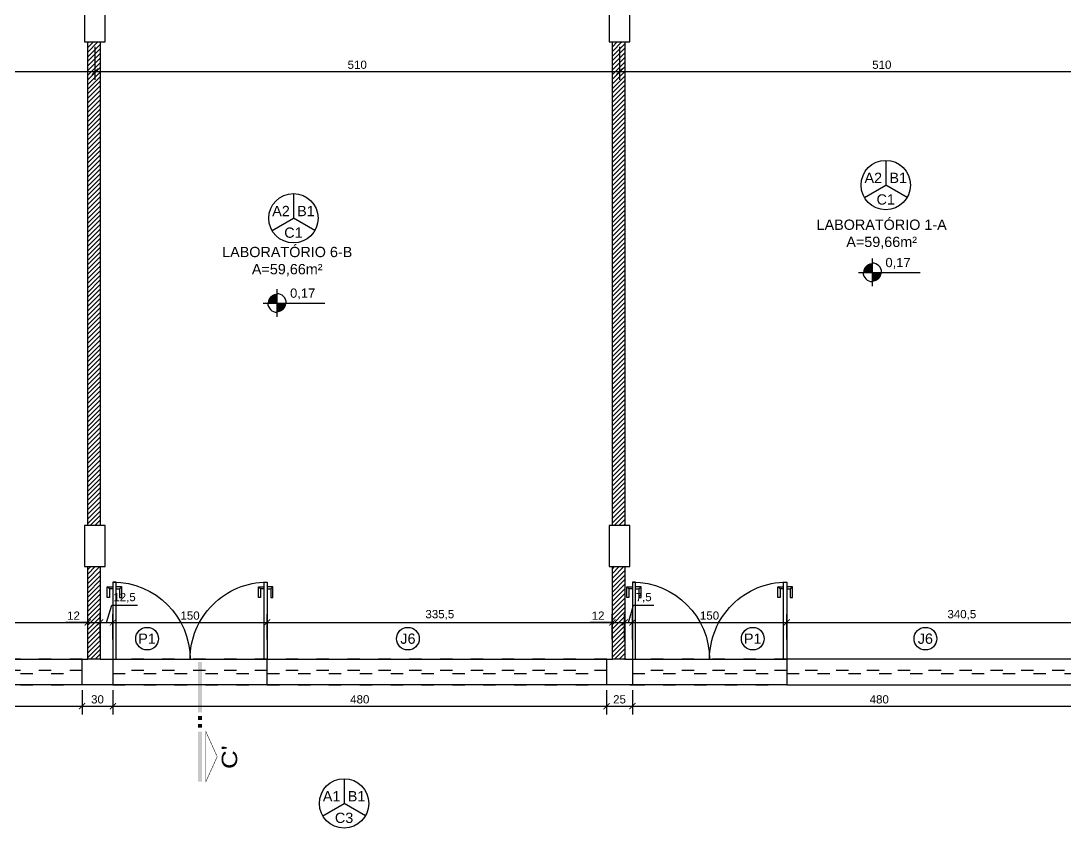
# Model space of a CAD drawing. Header units: millimetres. Extents: x 175 to 8625, y 306 to 3276.
# Drawn here: x 3013 to 4028, y 1312 to 2096 of the extents above; entities that cross this region are included whole.
import ezdxf
from ezdxf.enums import TextEntityAlignment as Align

# ---------------------------------------------------------------- set-up
doc = ezdxf.new("R2010")
doc.units = ezdxf.units.MM
doc.linetypes.add('ACAD_ISO03W100', pattern=[30, 12, -18])
for name, color, linetype in [('CONSTRUIR - CARTONADO', 161, 'Continuous'), ('COTA', 8, 'Continuous'), ('Esquadrias', 4, 'Continuous'), ('Estrutura', 49, 'Continuous'), ('LEGENDA', 7, 'Continuous'), ('PAREDE', 5, 'Continuous'), ('SOLEIRA', 8, 'Continuous'), ('Texto', 7, 'Continuous')]:
    doc.layers.add(name, color=color, linetype=linetype)
doc.styles.add('ARIAL', font='Arial.ttf')
doc.dimstyles.new('COTA 50', dxfattribs={"dimscale": 0.5, "dimtxt": 16, "dimasz": 12, "dimexe": 16, "dimexo": 10, "dimgap": 5, "dimtad": 1, "dimrnd": 0.5, "dimtxsty": 'ARIAL', "dimblk": 'ARCHTICK', "dimcen": 2.5, "dimdle": 16, "dimclrd": 8, "dimclre": 8, "dimclrt": 7, "dimadec": 0, "dimazin": 0, "dimtfac": 1, "dimtmove": 1, "dimatfit": 3, "dimfxl": 1, "dimarcsym": 0})

# ---------------------------------------------------------------- blocks, each defined once
blk = doc.blocks.new('P150')
at = {"color": 8}
for p, q in [((60, 155.5), (70.4, 155.5)), ((60, 153.4), (60, 155.5)), ((68.4, 153.4), (60, 153.4)), ((68.4, 153.4), (70.4, 155.5)), ((68.4, 150), (68.4, 153.4)), ((70.4, 155.5), (70.4, 150)), ((60, 143.6), (60, 141.5)), ((68.4, 143.6), (60, 143.6)), ((70.4, 150), (68.4, 150)), ((68.4, 147), (68.4, 143.6)), ((68.4, 143.6), (70.4, 141.5)), ((70.4, 141.5), (70.4, 147)), ((60, 141.5), (70.4, 141.5)), ((60, 8.5), (70.4, 8.5)), ((60, 6.4), (60, 8.5)), ((68.4, 6.4), (60, 6.4)), ((68.4, 6.4), (70.4, 8.5)), ((68.4, 3), (68.4, 6.4)), ((70.4, 0), (68.4, 0)), ((68.4, 0), (68.4, -3.4)), ((70.4, 8.5), (70.4, 3)), ((70.4, -5.5), (70.4, 0)), ((60, -3.4), (60, -5.5)), ((68.4, -3.4), (60, -3.4)), ((60, -5.5), (70.4, -5.5)), ((68.4, -3.4), (70.4, -5.5))]:
    blk.add_line(p, q, dxfattribs=at)
for p, q in [((0, 150), (0, 147)), ((75, 150), (0, 150)), ((0, 147), (75, 147)), ((75, 147), (75, 150)), ((0, 3), (75, 3)), ((0, 0), (0, 3)), ((75, 0), (0, 0)), ((75, 3), (75, 0))]:
    blk.add_line(p, q)
for centre, start, end in [((0, 150), 270, 0), ((0, 0), 0, 90)]:
    blk.add_arc(centre, 75, start, end, dxfattribs=at)
blk = doc.blocks.new('IND.ESQ.')
at = {"layer": 'Texto'}
blk.add_circle((0, 0), 5.5, dxfattribs=at)
at = {"layer": 'Texto', "style": 'ARIAL'}
blk.add_attdef('PP', text='', height=5, dxfattribs=at).set_placement((0, 0), align=Align.MIDDLE_CENTER)
blk = doc.blocks.new('A$C216C62CF')
at = {"color": 0, "const_width": 0.5}
blk.add_lwpolyline([(-116.3, 5.6), (-67.5, 5.6), (-91.9, 16.7)], close=True, dxfattribs=at)
at = {"color": 0, "linetype": 'ByBlock'}
for points in [[(-116.3, -1.9), (-116.3, 1.9), (-67.5, -1.9), (-67.5, 1.9)], [(-63.8, -1.9), (-63.8, 1.9), (-60, -1.9), (-60, 1.9)], [(-56.3, -1.9), (-56.3, 1.9), (-52.5, -1.9), (-52.5, 1.9)], [(-48.8, -1.9), (-48.8, 1.9), (0, -1.9), (0, 1.9)]]:
    blk.add_solid(points, dxfattribs=at)
at = {"color": 0, "style": 'ARIAL', "width": 1.2}
blk.add_attdef('A', text='', height=15, dxfattribs=at).set_placement((-91.9, 16.7), align=Align.BOTTOM_CENTER)
blk = doc.blocks.new('A$C1DFB60F3')
at = {"layer": 'Texto', "color": 0, "linetype": 'ByBlock'}
for p, q in [((0, -13.5), (0, 13.5)), ((-13.5, 0), (46.5, 0))]:
    blk.add_line(p, q, dxfattribs=at)
at = {"layer": 'Texto', "color": 0, "linetype": 'ByBlock', "const_width": 9}
for points in [[(-4.5, 0, -0.414214), (0, 4.5, -0.618034)], [(0, -4.5, 0.414214), (4.5, 0, 0.618034)]]:
    blk.add_lwpolyline(points, format="xyb", dxfattribs=at)
at = {"layer": 'Texto', "color": 0, "linetype": 'ByBlock'}
for start, end in [(0, 90), (180, 270)]:
    blk.add_arc((0, 0), 9, start, end, dxfattribs=at)
at = {"layer": 'Texto', "color": 0, "linetype": 'ByBlock', "style": 'ARIAL'}
blk.add_attdef('0,00', (12.7, 5.1), '', height=9, dxfattribs=at)
blk = doc.blocks.new('PIZZA')
at = {"layer": 'Texto'}
for points in [[(0, 12), (0, 0)], [(-10.39, -6), (0, 0)], [(10.39, -6), (0, 0)]]:
    blk.add_lwpolyline(points, dxfattribs=at)
blk.add_circle((0, 0), 12, dxfattribs=at)
at = {"layer": 'Texto', "style": 'ARIAL'}
for tag, p in [('A1', (-6.06, 3.5)), ('B1', (6.06, 3.5)), ('C1', (0, -7))]:
    blk.add_attdef(tag, text='', height=5, dxfattribs=at).set_placement(p, align=Align.MIDDLE_CENTER)
blk = doc.blocks.new('_ArchTick')
at = {"layer": 'Texto', "color": 0, "const_width": 0.15}
blk.add_lwpolyline([(-0.5, -0.5), (0.5, 0.5)], dxfattribs=at)
blk = doc.blocks.new('*D155')
at = {"layer": 'COTA', "color": 8, "lineweight": -2, "transparency": 16777216}
for p, q in [((2742.1, 1494.8), (2742.1, 1519.4)), ((3077.6, 1494.8), (3077.6, 1519.4)), ((2734.1, 1511.4), (3085.6, 1511.4))]:
    blk.add_line(p, q, dxfattribs=at)
at = {"layer": 'Defpoints', "color": 0, "lineweight": -3, "transparency": 16777216}
for p in [(3077.6, 1511.4), (2742.1, 1489.8), (3077.6, 1489.8)]:
    blk.add_point(p, dxfattribs=at)
at = {"layer": 'COTA', "color": 8, "lineweight": -2, "transparency": 16777216, "xscale": 6, "yscale": 6, "zscale": 6, "rotation": 180}
blk.add_blockref('_ArchTick', (2742.1, 1511.4), dxfattribs=at)
at = {"layer": 'COTA', "color": 8, "lineweight": -2, "transparency": 16777216, "xscale": 6, "yscale": 6, "zscale": 6}
blk.add_blockref('_ArchTick', (3077.6, 1511.4), dxfattribs=at)
at = {"layer": 'COTA', "color": 7, "lineweight": -2, "transparency": 16777216, "insert": (2909.9, 1518.7), "char_height": 8, "attachment_point": 5, "style": 'ARIAL'}
blk.add_mtext('335,5', dxfattribs=at)
blk = doc.blocks.new('*D156')
at = {"layer": 'COTA', "color": 8, "lineweight": -2, "transparency": 16777216}
for p, q in [((3077.6, 1494.8), (3077.6, 1519.4)), ((3089.6, 1494.8), (3089.6, 1519.4)), ((3077.6, 1511.4), (3056, 1511.4)), ((3069.6, 1511.4), (3097.6, 1511.4))]:
    blk.add_line(p, q, dxfattribs=at)
at = {"layer": 'Defpoints', "color": 0, "lineweight": -3, "transparency": 16777216}
for p in [(3089.6, 1511.4), (3077.6, 1489.8), (3089.6, 1489.8)]:
    blk.add_point(p, dxfattribs=at)
at = {"layer": 'COTA', "color": 8, "lineweight": -2, "transparency": 16777216, "xscale": 6, "yscale": 6, "zscale": 6, "rotation": 180}
blk.add_blockref('_ArchTick', (3077.6, 1511.4), dxfattribs=at)
at = {"layer": 'COTA', "color": 8, "lineweight": -2, "transparency": 16777216, "xscale": 6, "yscale": 6, "zscale": 6}
blk.add_blockref('_ArchTick', (3089.6, 1511.4), dxfattribs=at)
at = {"layer": 'COTA', "color": 7, "lineweight": -2, "transparency": 16777216, "insert": (3063.8, 1518), "char_height": 8, "attachment_point": 5, "style": 'ARIAL'}
blk.add_mtext('12', dxfattribs=at)
blk = doc.blocks.new('*D157')
at = {"layer": 'COTA', "color": 8, "lineweight": -2, "transparency": 16777216}
for p, q in [((3095.9, 1511.4), (3100.9, 1528)), ((3100.9, 1528), (3125.9, 1528)), ((3089.6, 1494.8), (3089.6, 1519.4)), ((3102.1, 1494.8), (3102.1, 1519.4)), ((3081.6, 1511.4), (3110.1, 1511.4))]:
    blk.add_line(p, q, dxfattribs=at)
at = {"layer": 'Defpoints', "color": 0, "lineweight": -3, "transparency": 16777216}
for p in [(3102.1, 1511.4), (3089.6, 1489.8), (3102.1, 1489.8)]:
    blk.add_point(p, dxfattribs=at)
at = {"layer": 'COTA', "color": 8, "lineweight": -2, "transparency": 16777216, "xscale": 6, "yscale": 6, "zscale": 6, "rotation": 180}
blk.add_blockref('_ArchTick', (3089.6, 1511.4), dxfattribs=at)
at = {"layer": 'COTA', "color": 8, "lineweight": -2, "transparency": 16777216, "xscale": 6, "yscale": 6, "zscale": 6}
blk.add_blockref('_ArchTick', (3102.1, 1511.4), dxfattribs=at)
at = {"layer": 'COTA', "color": 7, "lineweight": -2, "transparency": 16777216, "insert": (3113.4, 1535.3), "char_height": 8, "attachment_point": 5, "style": 'ARIAL'}
blk.add_mtext('12,5', dxfattribs=at)
blk = doc.blocks.new('*D158')
at = {"layer": 'COTA', "color": 8, "lineweight": -2, "transparency": 16777216}
for p, q in [((3102.1, 1494.8), (3102.1, 1519.4)), ((3252.1, 1494.8), (3252.1, 1519.4)), ((3094.1, 1511.4), (3260.1, 1511.4))]:
    blk.add_line(p, q, dxfattribs=at)
at = {"layer": 'Defpoints', "color": 0, "lineweight": -3, "transparency": 16777216}
for p in [(3252.1, 1511.4), (3102.1, 1489.8), (3252.1, 1489.8)]:
    blk.add_point(p, dxfattribs=at)
at = {"layer": 'COTA', "color": 8, "lineweight": -2, "transparency": 16777216, "xscale": 6, "yscale": 6, "zscale": 6, "rotation": 180}
blk.add_blockref('_ArchTick', (3102.1, 1511.4), dxfattribs=at)
at = {"layer": 'COTA', "color": 8, "lineweight": -2, "transparency": 16777216, "xscale": 6, "yscale": 6, "zscale": 6}
blk.add_blockref('_ArchTick', (3252.1, 1511.4), dxfattribs=at)
at = {"layer": 'COTA', "color": 7, "lineweight": -2, "transparency": 16777216, "insert": (3177.1, 1518), "char_height": 8, "attachment_point": 5, "style": 'ARIAL'}
blk.add_mtext('150', dxfattribs=at)
blk = doc.blocks.new('*D159')
at = {"layer": 'COTA', "color": 8, "lineweight": -2, "transparency": 16777216}
for p, q in [((3252.1, 1494.8), (3252.1, 1519.4)), ((3587.6, 1494.8), (3587.6, 1519.4)), ((3244.1, 1511.4), (3595.6, 1511.4))]:
    blk.add_line(p, q, dxfattribs=at)
at = {"layer": 'Defpoints', "color": 0, "lineweight": -3, "transparency": 16777216}
for p in [(3587.6, 1511.4), (3252.1, 1489.8), (3587.6, 1489.8)]:
    blk.add_point(p, dxfattribs=at)
at = {"layer": 'COTA', "color": 8, "lineweight": -2, "transparency": 16777216, "xscale": 6, "yscale": 6, "zscale": 6, "rotation": 180}
blk.add_blockref('_ArchTick', (3252.1, 1511.4), dxfattribs=at)
at = {"layer": 'COTA', "color": 8, "lineweight": -2, "transparency": 16777216, "xscale": 6, "yscale": 6, "zscale": 6}
blk.add_blockref('_ArchTick', (3587.6, 1511.4), dxfattribs=at)
at = {"layer": 'COTA', "color": 7, "lineweight": -2, "transparency": 16777216, "insert": (3419.9, 1518.7), "char_height": 8, "attachment_point": 5, "style": 'ARIAL'}
blk.add_mtext('335,5', dxfattribs=at)
blk = doc.blocks.new('*D160')
at = {"layer": 'COTA', "color": 8, "lineweight": -2, "transparency": 16777216}
for p, q in [((3587.6, 1494.8), (3587.6, 1519.4)), ((3599.6, 1494.8), (3599.6, 1519.4)), ((3587.6, 1511.4), (3566, 1511.4)), ((3579.6, 1511.4), (3607.6, 1511.4))]:
    blk.add_line(p, q, dxfattribs=at)
at = {"layer": 'Defpoints', "color": 0, "lineweight": -3, "transparency": 16777216}
for p in [(3599.6, 1511.4), (3587.6, 1489.8), (3599.6, 1489.8)]:
    blk.add_point(p, dxfattribs=at)
at = {"layer": 'COTA', "color": 8, "lineweight": -2, "transparency": 16777216, "xscale": 6, "yscale": 6, "zscale": 6, "rotation": 180}
blk.add_blockref('_ArchTick', (3587.6, 1511.4), dxfattribs=at)
at = {"layer": 'COTA', "color": 8, "lineweight": -2, "transparency": 16777216, "xscale": 6, "yscale": 6, "zscale": 6}
blk.add_blockref('_ArchTick', (3599.6, 1511.4), dxfattribs=at)
at = {"layer": 'COTA', "color": 7, "lineweight": -2, "transparency": 16777216, "insert": (3573.8, 1518), "char_height": 8, "attachment_point": 5, "style": 'ARIAL'}
blk.add_mtext('12', dxfattribs=at)
blk = doc.blocks.new('*D161')
at = {"layer": 'COTA', "color": 8, "lineweight": -2, "transparency": 16777216}
for p, q in [((3603.4, 1511.4), (3608.3, 1528)), ((3608.3, 1528), (3627.9, 1528)), ((3599.6, 1494.8), (3599.6, 1519.4)), ((3607.1, 1494.8), (3607.1, 1519.4)), ((3591.6, 1511.4), (3615.1, 1511.4))]:
    blk.add_line(p, q, dxfattribs=at)
at = {"layer": 'Defpoints', "color": 0, "lineweight": -3, "transparency": 16777216}
for p in [(3607.1, 1511.4), (3599.6, 1489.8), (3607.1, 1489.8)]:
    blk.add_point(p, dxfattribs=at)
at = {"layer": 'COTA', "color": 8, "lineweight": -2, "transparency": 16777216, "xscale": 6, "yscale": 6, "zscale": 6, "rotation": 180}
blk.add_blockref('_ArchTick', (3599.6, 1511.4), dxfattribs=at)
at = {"layer": 'COTA', "color": 8, "lineweight": -2, "transparency": 16777216, "xscale": 6, "yscale": 6, "zscale": 6}
blk.add_blockref('_ArchTick', (3607.1, 1511.4), dxfattribs=at)
at = {"layer": 'COTA', "color": 7, "lineweight": -2, "transparency": 16777216, "insert": (3618.1, 1535.3), "char_height": 8, "attachment_point": 5, "style": 'ARIAL'}
blk.add_mtext('7,5', dxfattribs=at)
blk = doc.blocks.new('*D162')
at = {"layer": 'COTA', "color": 8, "lineweight": -2, "transparency": 16777216}
for p, q in [((3607.1, 1494.8), (3607.1, 1519.4)), ((3757.1, 1494.8), (3757.1, 1519.4)), ((3599.1, 1511.4), (3765.1, 1511.4))]:
    blk.add_line(p, q, dxfattribs=at)
at = {"layer": 'Defpoints', "color": 0, "lineweight": -3, "transparency": 16777216}
for p in [(3757.1, 1511.4), (3607.1, 1489.8), (3757.1, 1489.8)]:
    blk.add_point(p, dxfattribs=at)
at = {"layer": 'COTA', "color": 8, "lineweight": -2, "transparency": 16777216, "xscale": 6, "yscale": 6, "zscale": 6, "rotation": 180}
blk.add_blockref('_ArchTick', (3607.1, 1511.4), dxfattribs=at)
at = {"layer": 'COTA', "color": 8, "lineweight": -2, "transparency": 16777216, "xscale": 6, "yscale": 6, "zscale": 6}
blk.add_blockref('_ArchTick', (3757.1, 1511.4), dxfattribs=at)
at = {"layer": 'COTA', "color": 7, "lineweight": -2, "transparency": 16777216, "insert": (3682.1, 1518), "char_height": 8, "attachment_point": 5, "style": 'ARIAL'}
blk.add_mtext('150', dxfattribs=at)
blk = doc.blocks.new('*D163')
at = {"layer": 'COTA', "color": 8, "lineweight": -2, "transparency": 16777216}
for p, q in [((3757.1, 1494.8), (3757.1, 1519.4)), ((4097.6, 1494.8), (4097.6, 1519.4)), ((3749.1, 1511.4), (4105.6, 1511.4))]:
    blk.add_line(p, q, dxfattribs=at)
at = {"layer": 'Defpoints', "color": 0, "lineweight": -3, "transparency": 16777216}
for p in [(4097.6, 1511.4), (3757.1, 1489.8), (4097.6, 1489.8)]:
    blk.add_point(p, dxfattribs=at)
at = {"layer": 'COTA', "color": 8, "lineweight": -2, "transparency": 16777216, "xscale": 6, "yscale": 6, "zscale": 6, "rotation": 180}
blk.add_blockref('_ArchTick', (3757.1, 1511.4), dxfattribs=at)
at = {"layer": 'COTA', "color": 8, "lineweight": -2, "transparency": 16777216, "xscale": 6, "yscale": 6, "zscale": 6}
blk.add_blockref('_ArchTick', (4097.6, 1511.4), dxfattribs=at)
at = {"layer": 'COTA', "color": 7, "lineweight": -2, "transparency": 16777216, "insert": (3927.4, 1518.7), "char_height": 8, "attachment_point": 5, "style": 'ARIAL'}
blk.add_mtext('340,5', dxfattribs=at)
blk = doc.blocks.new('*D185')
at = {"layer": 'COTA', "color": 8, "lineweight": -2, "transparency": 16777216}
for p, q in [((2592.1, 1445.6), (2592.1, 1422)), ((3072.1, 1445.6), (3072.1, 1422)), ((2584.1, 1430), (3080.1, 1430))]:
    blk.add_line(p, q, dxfattribs=at)
at = {"layer": 'Defpoints', "color": 0, "lineweight": -3, "transparency": 16777216}
for p in [(2592.1, 1450.6), (3072.1, 1450.6), (3072.1, 1430)]:
    blk.add_point(p, dxfattribs=at)
at = {"layer": 'COTA', "color": 8, "lineweight": -2, "transparency": 16777216, "xscale": 6, "yscale": 6, "zscale": 6, "rotation": 180}
blk.add_blockref('_ArchTick', (2592.1, 1430), dxfattribs=at)
at = {"layer": 'COTA', "color": 8, "lineweight": -2, "transparency": 16777216, "xscale": 6, "yscale": 6, "zscale": 6}
blk.add_blockref('_ArchTick', (3072.1, 1430), dxfattribs=at)
at = {"layer": 'COTA', "color": 7, "lineweight": -2, "transparency": 16777216, "insert": (2832.1, 1436.6), "char_height": 8, "attachment_point": 5, "style": 'ARIAL'}
blk.add_mtext('480', dxfattribs=at)
blk = doc.blocks.new('*D186')
at = {"layer": 'COTA', "color": 8, "lineweight": -2, "transparency": 16777216}
for p, q in [((3072.1, 1445.6), (3072.1, 1422)), ((3102.1, 1445.6), (3102.1, 1422)), ((3064.1, 1430), (3110.1, 1430))]:
    blk.add_line(p, q, dxfattribs=at)
at = {"layer": 'Defpoints', "color": 0, "lineweight": -3, "transparency": 16777216}
for p in [(3072.1, 1450.6), (3102.1, 1450.6), (3102.1, 1430)]:
    blk.add_point(p, dxfattribs=at)
at = {"layer": 'COTA', "color": 8, "lineweight": -2, "transparency": 16777216, "xscale": 6, "yscale": 6, "zscale": 6, "rotation": 180}
blk.add_blockref('_ArchTick', (3072.1, 1430), dxfattribs=at)
at = {"layer": 'COTA', "color": 8, "lineweight": -2, "transparency": 16777216, "xscale": 6, "yscale": 6, "zscale": 6}
blk.add_blockref('_ArchTick', (3102.1, 1430), dxfattribs=at)
at = {"layer": 'COTA', "color": 7, "lineweight": -2, "transparency": 16777216, "insert": (3087.1, 1436.6), "char_height": 8, "attachment_point": 5, "style": 'ARIAL'}
blk.add_mtext('30', dxfattribs=at)
blk = doc.blocks.new('*D187')
at = {"layer": 'COTA', "color": 8, "lineweight": -2, "transparency": 16777216}
for p, q in [((3102.1, 1445.6), (3102.1, 1422)), ((3582.1, 1445.6), (3582.1, 1422)), ((3094.1, 1430), (3590.1, 1430))]:
    blk.add_line(p, q, dxfattribs=at)
at = {"layer": 'Defpoints', "color": 0, "lineweight": -3, "transparency": 16777216}
for p in [(3102.1, 1450.6), (3582.1, 1450.6), (3582.1, 1430)]:
    blk.add_point(p, dxfattribs=at)
at = {"layer": 'COTA', "color": 8, "lineweight": -2, "transparency": 16777216, "xscale": 6, "yscale": 6, "zscale": 6, "rotation": 180}
blk.add_blockref('_ArchTick', (3102.1, 1430), dxfattribs=at)
at = {"layer": 'COTA', "color": 8, "lineweight": -2, "transparency": 16777216, "xscale": 6, "yscale": 6, "zscale": 6}
blk.add_blockref('_ArchTick', (3582.1, 1430), dxfattribs=at)
at = {"layer": 'COTA', "color": 7, "lineweight": -2, "transparency": 16777216, "insert": (3342.1, 1436.6), "char_height": 8, "attachment_point": 5, "style": 'ARIAL'}
blk.add_mtext('480', dxfattribs=at)
blk = doc.blocks.new('*D188')
at = {"layer": 'COTA', "color": 8, "lineweight": -2, "transparency": 16777216}
for p, q in [((3582.1, 1445.6), (3582.1, 1422)), ((3607.1, 1445.6), (3607.1, 1422)), ((3574.1, 1430), (3615.1, 1430))]:
    blk.add_line(p, q, dxfattribs=at)
at = {"layer": 'Defpoints', "color": 0, "lineweight": -3, "transparency": 16777216}
for p in [(3582.1, 1450.6), (3607.1, 1450.6), (3607.1, 1430)]:
    blk.add_point(p, dxfattribs=at)
at = {"layer": 'COTA', "color": 8, "lineweight": -2, "transparency": 16777216, "xscale": 6, "yscale": 6, "zscale": 6, "rotation": 180}
blk.add_blockref('_ArchTick', (3582.1, 1430), dxfattribs=at)
at = {"layer": 'COTA', "color": 8, "lineweight": -2, "transparency": 16777216, "xscale": 6, "yscale": 6, "zscale": 6}
blk.add_blockref('_ArchTick', (3607.1, 1430), dxfattribs=at)
at = {"layer": 'COTA', "color": 7, "lineweight": -2, "transparency": 16777216, "insert": (3594.6, 1436.6), "char_height": 8, "attachment_point": 5, "style": 'ARIAL'}
blk.add_mtext('25', dxfattribs=at)
blk = doc.blocks.new('*D189')
at = {"layer": 'COTA', "color": 8, "lineweight": -2, "transparency": 16777216}
for p, q in [((3607.1, 1445.6), (3607.1, 1422)), ((4087.1, 1445.6), (4087.1, 1422)), ((3599.1, 1430), (4095.1, 1430))]:
    blk.add_line(p, q, dxfattribs=at)
at = {"layer": 'Defpoints', "color": 0, "lineweight": -3, "transparency": 16777216}
for p in [(3607.1, 1450.6), (4087.1, 1450.6), (4087.1, 1430)]:
    blk.add_point(p, dxfattribs=at)
at = {"layer": 'COTA', "color": 8, "lineweight": -2, "transparency": 16777216, "xscale": 6, "yscale": 6, "zscale": 6, "rotation": 180}
blk.add_blockref('_ArchTick', (3607.1, 1430), dxfattribs=at)
at = {"layer": 'COTA', "color": 8, "lineweight": -2, "transparency": 16777216, "xscale": 6, "yscale": 6, "zscale": 6}
blk.add_blockref('_ArchTick', (4087.1, 1430), dxfattribs=at)
at = {"layer": 'COTA', "color": 7, "lineweight": -2, "transparency": 16777216, "insert": (3847.1, 1436.6), "char_height": 8, "attachment_point": 5, "style": 'ARIAL'}
blk.add_mtext('480', dxfattribs=at)
blk = doc.blocks.new('*D271')
at = {"layer": 'COTA', "color": 8, "lineweight": -2, "transparency": 16777216}
for p, q in [((2574.6, 2070.6), (2574.6, 2038.8)), ((3084.6, 2070.6), (3084.6, 2038.8)), ((2566.6, 2046.8), (3092.6, 2046.8))]:
    blk.add_line(p, q, dxfattribs=at)
at = {"layer": 'Defpoints', "color": 0, "lineweight": -3, "transparency": 16777216}
for p in [(2574.6, 2075.6), (3084.6, 2075.6), (3084.6, 2046.8)]:
    blk.add_point(p, dxfattribs=at)
at = {"layer": 'COTA', "color": 8, "lineweight": -2, "transparency": 16777216, "xscale": 6, "yscale": 6, "zscale": 6, "rotation": 180}
blk.add_blockref('_ArchTick', (2574.6, 2046.8), dxfattribs=at)
at = {"layer": 'COTA', "color": 8, "lineweight": -2, "transparency": 16777216, "xscale": 6, "yscale": 6, "zscale": 6}
blk.add_blockref('_ArchTick', (3084.6, 2046.8), dxfattribs=at)
at = {"layer": 'COTA', "color": 7, "lineweight": -2, "transparency": 16777216, "insert": (2829.6, 2053.3), "char_height": 8, "attachment_point": 5, "style": 'ARIAL'}
blk.add_mtext('510', dxfattribs=at)
blk = doc.blocks.new('*D272')
at = {"layer": 'COTA', "color": 8, "lineweight": -2, "transparency": 16777216}
for p, q in [((3084.6, 2070.6), (3084.6, 2038.8)), ((3594.6, 2070.6), (3594.6, 2038.8)), ((3076.6, 2046.8), (3602.6, 2046.8))]:
    blk.add_line(p, q, dxfattribs=at)
at = {"layer": 'Defpoints', "color": 0, "lineweight": -3, "transparency": 16777216}
for p in [(3084.6, 2075.6), (3594.6, 2075.6), (3594.6, 2046.8)]:
    blk.add_point(p, dxfattribs=at)
at = {"layer": 'COTA', "color": 8, "lineweight": -2, "transparency": 16777216, "xscale": 6, "yscale": 6, "zscale": 6, "rotation": 180}
blk.add_blockref('_ArchTick', (3084.6, 2046.8), dxfattribs=at)
at = {"layer": 'COTA', "color": 8, "lineweight": -2, "transparency": 16777216, "xscale": 6, "yscale": 6, "zscale": 6}
blk.add_blockref('_ArchTick', (3594.6, 2046.8), dxfattribs=at)
at = {"layer": 'COTA', "color": 7, "lineweight": -2, "transparency": 16777216, "insert": (3339.6, 2053.3), "char_height": 8, "attachment_point": 5, "style": 'ARIAL'}
blk.add_mtext('510', dxfattribs=at)
blk = doc.blocks.new('*D273')
at = {"layer": 'COTA', "color": 8, "lineweight": -2, "transparency": 16777216}
for p, q in [((3594.6, 2070.6), (3594.6, 2038.8)), ((4104.6, 2070.6), (4104.6, 2038.8)), ((3586.6, 2046.8), (4112.6, 2046.8))]:
    blk.add_line(p, q, dxfattribs=at)
at = {"layer": 'Defpoints', "color": 0, "lineweight": -3, "transparency": 16777216}
for p in [(3594.6, 2075.6), (4104.6, 2075.6), (4104.6, 2046.8)]:
    blk.add_point(p, dxfattribs=at)
at = {"layer": 'COTA', "color": 8, "lineweight": -2, "transparency": 16777216, "xscale": 6, "yscale": 6, "zscale": 6, "rotation": 180}
blk.add_blockref('_ArchTick', (3594.6, 2046.8), dxfattribs=at)
at = {"layer": 'COTA', "color": 8, "lineweight": -2, "transparency": 16777216, "xscale": 6, "yscale": 6, "zscale": 6}
blk.add_blockref('_ArchTick', (4104.6, 2046.8), dxfattribs=at)
at = {"layer": 'COTA', "color": 7, "lineweight": -2, "transparency": 16777216, "insert": (3849.6, 2053.3), "char_height": 8, "attachment_point": 5, "style": 'ARIAL'}
blk.add_mtext('510', dxfattribs=at)

msp = doc.modelspace()

# ---------------------------------------------------------------- hatches: boundary and pattern name
at = {"layer": 'CONSTRUIR - CARTONADO'}
h = msp.add_hatch(dxfattribs=at)
h.set_pattern_fill('ANSI31', color=256, style=0)
h.set_pattern_definition([(45, (522.1333, -8208.3852), (-2.245064, 2.245064), [])])
h.paths.add_polyline_path([(3089.633, 1605.603), (3077.633, 1605.603), (3077.633, 1565.603), (3089.633, 1565.603)], flags=17)
h.paths.add_polyline_path([(3089.633, 1475.603), (3077.633, 1475.603), (3077.633, 2075.603), (3089.633, 2075.603)])
h = msp.add_hatch(dxfattribs=at)
h.set_pattern_fill('ANSI31', color=256, style=0)
h.set_pattern_definition([(45, (3589.6333, 1475.6033), (-2.245064, 2.245064), [])])
h.paths.add_polyline_path([(3587.633, 1605.603), (3599.633, 1605.603), (3599.633, 2075.603), (3587.633, 2075.603)])
h.paths.add_polyline_path([(3599.633, 1565.603), (3587.633, 1565.603), (3587.633, 1475.603), (3599.633, 1475.603)])

# ---------------------------------------------------------------- linework, layer by layer
for points in [[(3077.633, 1605.603), (3077.633, 2075.603), (3089.633, 2075.603), (3089.633, 1605.603)], [(3587.633, 1605.603), (3587.633, 2075.603), (3599.633, 2075.603), (3599.633, 1605.603)], [(3089.633, 1565.603), (3089.633, 1475.603), (3077.633, 1475.603), (3077.633, 1565.603)], [(3599.633, 1565.603), (3599.633, 1475.603), (3587.633, 1475.603), (3587.633, 1565.603)]]:
    msp.add_lwpolyline(points, dxfattribs=at)
at = {"layer": 'Esquadrias', "linetype": 'ACAD_ISO03W100'}
for points in [[(3072.133, 1475.603), (2592.133, 1475.603), (2592.133, 1450.603), (3072.133, 1450.603)], [(3582.133, 1475.603), (3102.133, 1475.603), (3102.133, 1450.603), (3582.133, 1450.603)], [(4087.133, 1475.603), (3607.133, 1475.603), (3607.133, 1450.603), (4087.133, 1450.603)], [(2592.133, 1461.603), (3072.133, 1461.603), (3072.133, 1464.603), (2592.133, 1464.603)], [(3102.133, 1461.603), (3582.133, 1461.603), (3582.133, 1464.603), (3102.133, 1464.603)], [(3607.133, 1461.603), (4087.133, 1461.603), (4087.133, 1464.603), (3607.133, 1464.603)]]:
    msp.add_lwpolyline(points, close=True, dxfattribs=at)
at = {"layer": 'Estrutura', "linetype": 'Continuous'}
for points in [[(3074.633, 2075.603), (3094.633, 2075.603), (3094.633, 2115.603), (3074.633, 2115.603), (3074.633, 2075.603)], [(3584.633, 2075.603), (3604.633, 2075.603), (3604.633, 2115.603), (3584.633, 2115.603), (3584.633, 2075.603)], [(3074.633, 1565.603), (3094.633, 1565.603), (3094.633, 1605.603), (3074.633, 1605.603), (3074.633, 1565.603)], [(3584.633, 1565.603), (3604.633, 1565.603), (3604.633, 1605.603), (3584.633, 1605.603), (3584.633, 1565.603)]]:
    msp.add_lwpolyline(points, dxfattribs=at)
at = {"layer": 'PAREDE', "linetype": 'Continuous'}
for points in [[(3077.633, 1605.603), (3077.633, 2075.603), (3089.633, 2075.603), (3089.633, 1605.603)], [(3587.633, 1605.603), (3587.633, 2075.603)], [(3599.633, 2075.603), (3599.633, 1605.603)], [(3102.133, 1475.603), (3102.133, 1450.603), (2742.133, 1450.603), (2742.133, 1475.603), (3077.633, 1475.603), (3077.633, 1565.603)], [(3089.633, 1565.603), (3089.633, 1475.603)], [(3599.633, 1565.603), (3599.633, 1475.603), (3607.133, 1475.603), (3607.133, 1450.603), (3252.133, 1450.603), (3252.133, 1475.603), (3587.633, 1475.603), (3587.633, 1565.603)], [(4097.633, 1565.603), (4097.633, 1475.603), (3757.133, 1475.603), (3757.133, 1450.603), (4122.133, 1450.603), (4122.133, 1475.603), (4109.633, 1475.603), (4109.633, 1565.603)], [(3089.633, 1475.603), (3092.133, 1475.603)], [(3092.133, 1475.603), (3102.133, 1475.603)], [(3604.633, 1450.603), (3607.133, 1450.603)]]:
    msp.add_lwpolyline(points, dxfattribs=at)
at = {"layer": 'PAREDE'}
for points in [[(3072.133, 1450.603), (3072.133, 1475.603)], [(3582.133, 1450.603), (3582.133, 1475.603)]]:
    msp.add_lwpolyline(points, dxfattribs=at)
at = {"layer": 'SOLEIRA'}
for points in [[(3102.133, 1475.603), (3252.133, 1475.603)], [(3607.133, 1475.603), (3757.133, 1475.603)], [(3252.133, 1450.603), (3102.133, 1450.603)], [(3757.133, 1450.603), (3607.133, 1450.603)]]:
    msp.add_lwpolyline(points, dxfattribs=at)

# ---------------------------------------------------------------- block references
at = {"layer": 'Esquadrias', "xscale": -1, "rotation": 270}
for p in [(3102.133, 1475.603), (3607.133, 1475.603)]:
    msp.add_blockref('P150', p, dxfattribs=at)
at = {"layer": 'LEGENDA'}
for p in [(3840.436, 1851.543), (3261.652, 1821.796)]:
    msp.add_blockref('A$C1DFB60F3', p, dxfattribs=at).add_auto_attribs({'0,00': '0,17'})
at = {"layer": 'LEGENDA', "xscale": 2, "yscale": 2, "zscale": 2}
for p, values in [((3135.298, 1495.603), {'PP': 'P1'}), ((3388.92, 1495.603), {'PP': 'J6'}), ((3724.119, 1495.603), {'PP': 'P1'}), ((3891.92, 1495.603), {'PP': 'J6'})]:
    msp.add_blockref('IND.ESQ.', p, dxfattribs=at).add_auto_attribs(values)
at = {"layer": 'LEGENDA'}
ref = msp.add_blockref('A$C216C62CF', (3186.802, 1472.827), dxfattribs=dict(at, xscale=-1, rotation=270))
ref.add_attrib('A', "C'", dxfattribs={"layer": '0', "color": 0, "height": 15, "rotation": 90, "style": 'ARIAL', "width": 1.2}).set_placement((3227.377, 1380.449), align=Align.BOTTOM_CENTER)
at = {"layer": 'Texto', "xscale": 2, "yscale": 2, "zscale": 2}
for p, values in [((3853.422, 1936.416), {'C1': 'C1', 'B1': 'B1', 'A1': 'A2'}), ((3277.625, 1904.179), {'C1': 'C1', 'B1': 'B1', 'A1': 'A2'}), ((3326.848, 1335.511), {'C1': 'C3', 'B1': 'B1', 'A1': 'A1'})]:
    msp.add_blockref('PIZZA', p, dxfattribs=at).add_auto_attribs(values)

# ---------------------------------------------------------------- texts
at = {"layer": 'Texto', "char_height": 10, "attachment_point": 2, "style": 'ARIAL'}
for s, insert, width in [('LABORATÓRIO 1-A A=59,66m²', (3849.436, 1902.881), 126.55525), ('LABORATÓRIO 6-B A=59,66m²', (3271.556, 1876.38), 126.53479)]:
    msp.add_mtext(s, dxfattribs=dict(at, insert=insert, width=width))

# ---------------------------------------------------------------- dimensions: what is measured, and where the dimension line sits
at = {"layer": 'COTA'}
for base, p1, p2, picture, middle in [((3084.633, 2046.751), (2574.633, 2075.603), (3084.633, 2075.603), '*D271', (2829.633, 2053.335)), ((3594.633, 2046.751), (3084.633, 2075.603), (3594.633, 2075.603), '*D272', (3339.633, 2053.335)), ((4104.633, 2046.751), (3594.633, 2075.603), (4104.633, 2075.603), '*D273', (3849.633, 2053.335)), ((3102.133, 1511.436), (3089.633, 1489.793), (3102.133, 1489.793), '*D157', (3103.351, 1535.302)), ((3607.133, 1511.436), (3599.633, 1489.793), (3607.133, 1489.793), '*D161', (3610.846, 1535.269)), ((3077.633, 1511.436), (2742.133, 1489.793), (3077.633, 1489.793), '*D155', (2909.883, 1518.744)), ((3252.133, 1511.436), (3102.133, 1489.793), (3252.133, 1489.793), '*D158', (3177.133, 1518.021)), ((3587.633, 1511.436), (3252.133, 1489.793), (3587.633, 1489.793), '*D159', (3419.883, 1518.744)), ((3757.133, 1511.436), (3607.133, 1489.793), (3757.133, 1489.793), '*D162', (3682.133, 1518.021)), ((4097.633, 1511.436), (3757.133, 1489.793), (4097.633, 1489.793), '*D163', (3927.383, 1518.744)), ((3072.133, 1429.979), (2592.133, 1450.603), (3072.133, 1450.603), '*D185', (2832.133, 1436.563)), ((3102.133, 1429.979), (3072.133, 1450.603), (3102.133, 1450.603), '*D186', (3087.133, 1436.566)), ((3582.133, 1429.979), (3102.133, 1450.603), (3582.133, 1450.603), '*D187', (3342.133, 1436.563)), ((3607.133, 1429.979), (3582.133, 1450.603), (3607.133, 1450.603), '*D188', (3594.633, 1436.563)), ((4087.133, 1429.979), (3607.133, 1450.603), (4087.133, 1450.603), '*D189', (3847.133, 1436.563))]:
    dim = msp.add_linear_dim(base=base, p1=p1, p2=p2, dimstyle='COTA 50', dxfattribs=at)
    dim.commit()
    dim.dimension.update_dxf_attribs({"geometry": picture, "text_midpoint": middle})
for base, p1, p2, picture, middle in [((3089.633, 1511.436), (3077.633, 1489.793), (3089.633, 1489.793), '*D156', (3063.821, 1511.436)), ((3599.633, 1511.436), (3587.633, 1489.793), (3599.633, 1489.793), '*D160', (3573.821, 1511.436))]:
    dim = msp.add_linear_dim(base=base, p1=p1, p2=p2, dimstyle='COTA 50', dxfattribs=at)
    dim.commit()
    dim.dimension.update_dxf_attribs({"geometry": picture, "text_midpoint": middle, "dimtype": 160})

doc.saveas('drawing.dxf')
